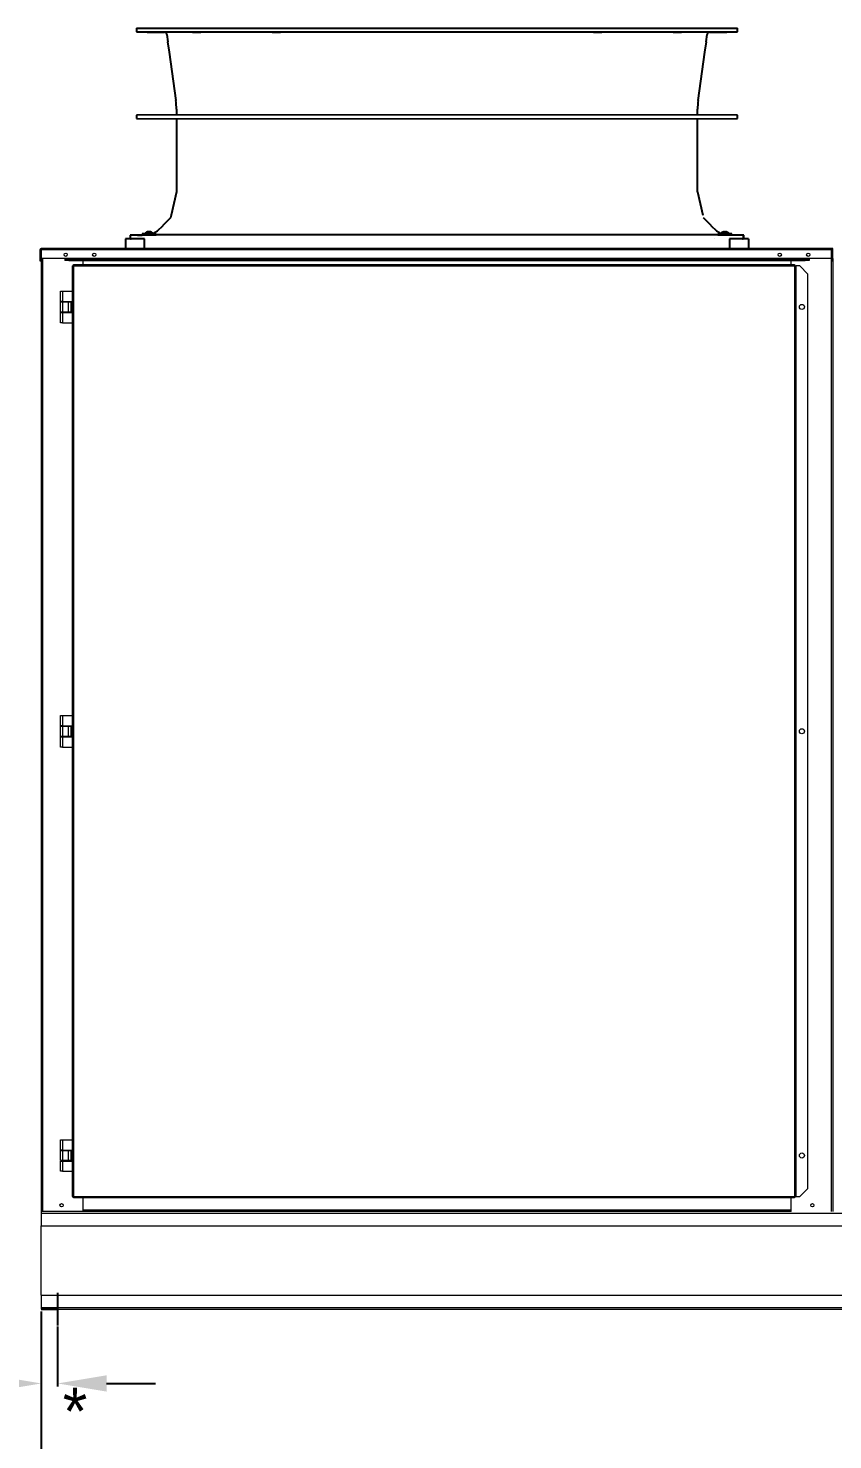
# Model space of a CAD drawing. Header units: inches. Extents: x 1763 to 2243, y -685 to -381.
# Drawn here: x 2098.9 to 2148.2, y -623.6 to -537.1 of the extents above; entities that cross this region are included whole.
import ezdxf

# ---------------------------------------------------------------- set-up
doc = ezdxf.new("R2010")
doc.units = ezdxf.units.IN
doc.header["$MEASUREMENT"] = 0
doc.header["$PDSIZE"] = -1
doc.dimstyles.get("Standard").update_dxf_attribs({"dimtxt": 3, "dimasz": 3, "dimexe": 0.18, "dimexo": 0.0625, "dimgap": 0.09, "dimtad": 0, "dimtih": 1, "dimtoh": 1, "dimdec": 1, "dimzin": 0, "dimdsep": 46, "dimtxsty": 'Standard', "dimcen": 0.09, "dimadec": 0, "dimazin": 0, "dimtfac": 1, "dimtdec": 1, "dimtofl": 0, "dimtmove": 0, "dimatfit": 3, "dimfxl": 1, "dimtolj": 1, "dimtzin": 0, "dimarcsym": 0})

# ---------------------------------------------------------------- blocks, each defined once
blk = doc.blocks.new('*D9')
at = {"color": 0, "lineweight": -2}
for p, q in [((2099.66, -615.755), (2099.66, -620.353)), ((2100.66, -616.693), (2100.66, -620.353)), ((2096.66, -620.173), (2093.66, -620.173)), ((2103.66, -620.173), (2106.66, -620.173))]:
    blk.add_line(p, q, dxfattribs=at)
at = {"color": 0}
for points in [[(2096.66, -619.673), (2096.66, -620.673), (2099.66, -620.173)], [(2103.66, -619.673), (2103.66, -620.673), (2100.66, -620.173)]]:
    blk.add_solid(points, dxfattribs=at)
at = {"layer": 'Defpoints', "color": 0}
for p in [(2099.66, -615.693), (2100.66, -616.63), (2099.66, -620.173)]:
    blk.add_point(p, dxfattribs=at)
at = {"color": 0, "insert": (2091.32, -620.173), "char_height": 3, "attachment_point": 5}
blk.add_mtext('\\A1;1.0', dxfattribs=at)
blk = doc.blocks.new('*D10')
at = {"color": 0, "lineweight": -2}
for p, q in [((2099.66, -615.818), (2099.66, -638.536)), ((2196.66, -615.693), (2196.66, -638.536)), ((2102.66, -638.356), (2143.82, -638.356)), ((2193.66, -638.356), (2152.5, -638.356))]:
    blk.add_line(p, q, dxfattribs=at)
at = {"color": 0}
for points in [[(2102.66, -637.856), (2102.66, -638.856), (2099.66, -638.356)], [(2193.66, -637.856), (2193.66, -638.856), (2196.66, -638.356)]]:
    blk.add_solid(points, dxfattribs=at)
at = {"layer": 'Defpoints', "color": 0}
for p in [(2099.66, -615.755), (2196.66, -615.63), (2099.66, -638.356)]:
    blk.add_point(p, dxfattribs=at)
at = {"color": 0, "insert": (2148.16, -638.356), "char_height": 3, "attachment_point": 5}
blk.add_mtext('\\A1;97.0', dxfattribs=at)

msp = doc.modelspace()

# ---------------------------------------------------------------- linework, layer by layer
at = {"color": 7, "linetype": 'Continuous', "lineweight": 25}
for p, q in [((2105.505, -537.126), (2105.505, -537.354)), ((2105.505, -537.126), (2110.895, -537.126)), ((2110.895, -537.126), (2142.316, -537.126)), ((2142.316, -537.354), (2142.316, -537.126)), ((2105.505, -537.354), (2106.156, -537.36)), ((2105.505, -537.354), (2110.895, -537.354)), ((2106.967, -537.367), (2107.205, -537.369)), ((2107.36, -537.505), (2107.424, -537.961)), ((2107.405, -537.96), (2107.494, -538.592)), ((2110.895, -537.354), (2142.316, -537.354)), ((2140.326, -538.592), (2140.415, -537.96)), ((2140.396, -537.961), (2140.46, -537.505)), ((2140.615, -537.369), (2140.854, -537.367)), ((2141.664, -537.36), (2142.316, -537.354)), ((2107.492, -538.592), (2107.907, -541.546)), ((2139.913, -541.546), (2140.328, -538.592)), ((2107.946, -542.094), (2107.946, -542.429)), ((2139.875, -542.429), (2139.875, -542.094)), ((2107.946, -542.429), (2105.505, -542.451)), ((2105.505, -542.451), (2105.505, -542.664)), ((2105.505, -542.664), (2107.946, -542.685)), ((2107.946, -542.685), (2107.946, -547.147)), ((2142.316, -542.451), (2107.948, -542.429)), ((2107.948, -542.685), (2142.316, -542.664)), ((2139.875, -547.147), (2139.875, -542.685)), ((2142.316, -542.664), (2142.316, -542.451)), ((2107.946, -547.147), (2107.613, -548.583)), ((2139.875, -547.147), (2140.207, -548.583)), ((2106.789, -549.544), (2107.126, -549.213)), ((2107.575, -548.753), (2107.108, -549.213)), ((2107.615, -548.583), (2107.575, -548.753)), ((2140.713, -549.213), (2140.245, -548.753)), ((2140.694, -549.213), (2141.031, -549.544)), ((2104.816, -550.04), (2104.816, -550.63)), ((2105.997, -550.04), (2104.816, -550.04)), ((2105.189, -549.805), (2105.107, -549.806)), ((2105.107, -549.806), (2105.107, -549.814)), ((2105.107, -549.814), (2105.11, -549.982)), ((2105.128, -549.982), (2105.125, -549.814)), ((2105.836, -549.8), (2105.189, -549.805)), ((2105.836, -549.734), (2105.836, -549.812)), ((2105.963, -549.734), (2105.836, -549.734)), ((2105.847, -549.812), (2105.841, -549.812)), ((2105.901, -549.812), (2105.847, -549.812)), ((2106.702, -549.734), (2105.963, -549.734)), ((2105.997, -550.63), (2105.997, -550.04)), ((2106.036, -549.694), (2106.033, -549.734)), ((2106.104, -549.694), (2106.036, -549.694)), ((2106.502, -549.694), (2106.104, -549.694)), ((2106.175, -549.61), (2106.177, -549.608)), ((2106.177, -549.608), (2106.177, -549.614)), ((2106.179, -549.614), (2106.179, -549.607)), ((2106.179, -549.61), (2106.189, -549.608)), ((2106.189, -549.608), (2106.189, -549.615)), ((2106.209, -549.612), (2106.209, -549.608)), ((2106.281, -549.608), (2106.281, -549.613)), ((2106.309, -549.614), (2106.309, -549.608)), ((2106.36, -549.607), (2106.36, -549.61)), ((2106.369, -549.612), (2106.369, -549.608)), ((2106.502, -549.699), (2106.789, -549.544)), ((2106.505, -549.734), (2106.502, -549.694)), ((2106.702, -549.805), (2106.702, -549.734)), ((2106.702, -549.767), (2141.118, -549.767)), ((2141.118, -549.796), (2106.702, -549.796)), ((2140.944, -550.04), (2140.944, -550.037)), ((2141.031, -549.544), (2141.318, -549.699)), ((2141.118, -549.734), (2141.118, -549.805)), ((2141.245, -549.734), (2141.118, -549.734)), ((2141.984, -549.734), (2141.245, -549.734)), ((2141.318, -549.694), (2141.315, -549.734)), ((2141.386, -549.694), (2141.318, -549.694)), ((2141.784, -549.694), (2141.386, -549.694)), ((2141.63, -549.608), (2141.63, -549.608)), ((2141.787, -549.734), (2141.784, -549.694)), ((2141.823, -550.04), (2141.823, -550.63)), ((2143.005, -550.04), (2141.823, -550.04)), ((2141.973, -549.812), (2141.919, -549.812)), ((2141.984, -549.812), (2141.973, -549.812)), ((2141.984, -549.812), (2141.984, -549.734)), ((2142.632, -549.805), (2141.984, -549.8)), ((2142.713, -549.806), (2142.632, -549.805)), ((2142.692, -549.982), (2142.695, -549.814)), ((2142.71, -549.982), (2142.713, -549.814)), ((2143.005, -550.04), (2143.005, -550.63)), ((2104.816, -550.63), (2105.997, -550.63)), ((2105.997, -550.63), (2141.823, -550.63)), ((2141.823, -550.63), (2143.005, -550.63))]:
    msp.add_line(p, q, dxfattribs=at)
at = {"color": 7, "linetype": 'Continuous', "lineweight": 15}
for p, q in [((2099.659, -550.706), (2099.584, -550.706)), ((2099.584, -550.706), (2099.584, -551.38)), ((2099.659, -550.706), (2099.659, -551.38)), ((2148.16, -550.63), (2099.66, -550.63)), ((2099.66, -550.706), (2099.66, -550.63)), ((2148.16, -550.706), (2099.66, -550.706)), ((2099.66, -551.243), (2099.66, -550.706)), ((2148.159, -550.706), (2148.084, -550.706)), ((2148.084, -551.38), (2148.084, -550.706)), ((2148.159, -551.38), (2148.159, -550.706)), ((2148.16, -550.706), (2148.16, -550.63)), ((2148.16, -551.243), (2148.16, -550.706)), ((2099.584, -551.38), (2099.659, -551.38)), ((2101.098, -551.243), (2099.66, -551.243)), ((2099.66, -551.243), (2099.66, -609.63)), ((2099.736, -551.243), (2099.736, -609.63)), ((2101.098, -551.243), (2101.098, -551.244)), ((2146.723, -551.243), (2101.098, -551.243)), ((2101.098, -551.244), (2101.098, -551.283)), ((2101.098, -551.244), (2146.723, -551.244)), ((2101.098, -551.283), (2101.098, -551.358)), ((2101.351, -551.294), (2101.098, -551.283)), ((2101.351, -551.369), (2101.098, -551.358)), ((2101.351, -551.294), (2101.351, -551.369)), ((2101.351, -551.294), (2146.47, -551.294)), ((2101.351, -551.369), (2146.47, -551.369)), ((2101.56, -551.688), (2101.56, -608.724)), ((2101.56, -551.688), (2101.636, -551.688)), ((2101.636, -551.688), (2101.636, -551.613)), ((2101.636, -551.613), (2145.821, -551.613)), ((2101.636, -551.688), (2101.636, -608.724)), ((2101.636, -551.688), (2145.821, -551.688)), ((2102.209, -551.369), (2102.209, -551.613)), ((2145.611, -551.613), (2145.611, -551.369)), ((2145.821, -551.613), (2145.821, -551.688)), ((2145.821, -551.688), (2145.821, -608.724)), ((2145.821, -551.688), (2145.897, -551.688)), ((2145.897, -551.688), (2145.897, -608.724)), ((2145.898, -551.688), (2145.897, -551.688)), ((2145.898, -608.724), (2145.898, -551.688)), ((2146.135, -551.688), (2145.898, -551.688)), ((2146.135, -551.688), (2146.635, -552.188)), ((2146.723, -551.283), (2146.47, -551.294)), ((2146.47, -551.294), (2146.47, -551.369)), ((2146.723, -551.358), (2146.47, -551.369)), ((2146.723, -551.244), (2146.723, -551.243)), ((2148.16, -551.243), (2146.723, -551.243)), ((2146.723, -551.283), (2146.723, -551.244)), ((2146.723, -551.283), (2146.723, -551.358)), ((2148.084, -609.63), (2148.084, -551.243)), ((2148.084, -551.38), (2148.159, -551.38)), ((2148.16, -551.243), (2148.16, -609.63)), ((2146.635, -608.224), (2146.635, -552.188)), ((2100.835, -553.87), (2100.835, -553.24)), ((2100.835, -553.24), (2100.96, -553.24)), ((2100.96, -553.24), (2100.96, -553.87)), ((2100.96, -553.24), (2101.56, -553.24)), ((2100.96, -553.87), (2100.835, -553.87)), ((2100.835, -554.521), (2100.835, -553.891)), ((2100.835, -553.891), (2100.96, -553.891)), ((2100.96, -553.87), (2101.56, -553.87)), ((2100.96, -553.891), (2100.96, -554.521)), ((2100.96, -553.891), (2101.34, -553.891)), ((2100.993, -553.87), (2100.993, -553.891)), ((2101.308, -553.891), (2101.308, -553.87)), ((2101.34, -554.521), (2101.34, -553.891)), ((2101.34, -553.891), (2101.465, -553.891)), ((2101.465, -553.891), (2101.465, -554.521)), ((2100.96, -554.521), (2100.835, -554.521)), ((2100.835, -555.173), (2100.835, -554.543)), ((2100.835, -554.543), (2100.96, -554.543)), ((2100.96, -555.173), (2100.835, -555.173)), ((2101.34, -554.521), (2100.96, -554.521)), ((2100.96, -554.543), (2100.96, -555.173)), ((2100.96, -554.543), (2101.56, -554.543)), ((2100.96, -555.173), (2101.56, -555.173)), ((2100.993, -554.521), (2100.993, -554.543)), ((2101.308, -554.543), (2101.308, -554.521)), ((2101.465, -554.521), (2101.34, -554.521)), ((2100.835, -579.87), (2100.835, -579.24)), ((2100.835, -579.24), (2100.96, -579.24)), ((2100.96, -579.24), (2100.96, -579.87)), ((2100.96, -579.24), (2101.56, -579.24)), ((2100.96, -579.87), (2100.835, -579.87)), ((2100.835, -580.521), (2100.835, -579.891)), ((2100.835, -579.891), (2100.96, -579.891)), ((2100.96, -579.87), (2101.56, -579.87)), ((2100.96, -579.891), (2100.96, -580.521)), ((2100.96, -579.891), (2101.34, -579.891)), ((2100.993, -579.87), (2100.993, -579.891)), ((2101.308, -579.891), (2101.308, -579.87)), ((2101.34, -580.521), (2101.34, -579.891)), ((2101.34, -579.891), (2101.465, -579.891)), ((2101.465, -579.891), (2101.465, -580.521)), ((2100.96, -580.521), (2100.835, -580.521)), ((2100.835, -581.173), (2100.835, -580.543)), ((2100.835, -580.543), (2100.96, -580.543)), ((2100.96, -581.173), (2100.835, -581.173)), ((2101.34, -580.521), (2100.96, -580.521)), ((2100.96, -580.543), (2100.96, -581.173)), ((2100.96, -580.543), (2101.56, -580.543)), ((2100.96, -581.173), (2101.56, -581.173)), ((2100.993, -580.521), (2100.993, -580.543)), ((2101.308, -580.543), (2101.308, -580.521)), ((2101.465, -580.521), (2101.34, -580.521)), ((2100.835, -605.87), (2100.835, -605.24)), ((2100.835, -605.24), (2100.96, -605.24)), ((2100.96, -605.24), (2100.96, -605.87)), ((2100.96, -605.24), (2101.56, -605.24)), ((2100.96, -605.87), (2100.835, -605.87)), ((2100.835, -606.521), (2100.835, -605.891)), ((2100.835, -605.891), (2100.96, -605.891)), ((2100.96, -605.87), (2101.56, -605.87)), ((2100.96, -605.891), (2100.96, -606.521)), ((2100.96, -605.891), (2101.34, -605.891)), ((2100.993, -605.87), (2100.993, -605.891)), ((2101.308, -605.891), (2101.308, -605.87)), ((2101.34, -606.521), (2101.34, -605.891)), ((2101.34, -605.891), (2101.465, -605.891)), ((2101.465, -605.891), (2101.465, -606.521)), ((2100.96, -606.521), (2100.835, -606.521)), ((2100.835, -607.173), (2100.835, -606.543)), ((2100.835, -606.543), (2100.96, -606.543)), ((2100.96, -607.173), (2100.835, -607.173)), ((2101.34, -606.521), (2100.96, -606.521)), ((2100.96, -606.543), (2100.96, -607.173)), ((2100.96, -606.543), (2101.56, -606.543)), ((2100.96, -607.173), (2101.56, -607.173)), ((2100.993, -606.521), (2100.993, -606.543)), ((2101.308, -606.543), (2101.308, -606.521)), ((2101.465, -606.521), (2101.34, -606.521)), ((2101.56, -608.724), (2101.636, -608.724)), ((2101.636, -608.724), (2145.821, -608.724)), ((2101.636, -608.8), (2101.636, -608.724)), ((2145.821, -608.8), (2101.636, -608.8)), ((2102.209, -608.8), (2102.209, -609.63)), ((2145.611, -609.63), (2145.611, -608.8)), ((2145.821, -608.724), (2145.897, -608.724)), ((2145.821, -608.724), (2145.821, -608.8)), ((2145.897, -608.724), (2145.898, -608.724)), ((2145.898, -608.724), (2146.135, -608.724)), ((2146.635, -608.224), (2146.135, -608.724)), ((2099.736, -609.63), (2099.66, -609.63)), ((2099.66, -609.63), (2099.66, -609.736)), ((2099.66, -609.736), (2196.66, -609.736)), ((2099.66, -609.736), (2099.66, -610.505)), ((2102.209, -609.63), (2099.736, -609.63)), ((2145.611, -609.554), (2102.209, -609.554)), ((2145.611, -609.63), (2102.209, -609.63)), ((2099.66, -610.505), (2196.66, -610.505)), ((2099.66, -614.755), (2099.66, -610.505)), ((2099.66, -614.755), (2196.66, -614.755)), ((2099.66, -614.755), (2099.66, -615.525)), ((2099.66, -615.525), (2196.66, -615.525)), ((2099.66, -615.525), (2099.66, -615.63)), ((2099.66, -615.63), (2196.66, -615.63))]:
    msp.add_line(p, q, dxfattribs=at)
at = {"color": 7}
for p, q in [((2100.66, -614.63), (2100.66, -616.63)), ((2099.66, -615.63), (2100.66, -615.63))]:
    msp.add_line(p, q, dxfattribs=at)
at = {"color": 7, "linetype": 'Continuous', "lineweight": 15}
for centre, radius in [((2101.16, -551.005), 0.0995), ((2102.91, -551.005), 0.0995), ((2144.91, -551.005), 0.0995), ((2146.66, -551.005), 0.0995), ((2146.273, -554.206), 0.156), ((2146.273, -580.206), 0.156), ((2146.273, -606.206), 0.156), ((2100.91, -609.255), 0.0995), ((2146.91, -609.255), 0.0995)]:
    msp.add_circle(centre, radius, dxfattribs=at)
at = {"color": 7, "linetype": 'Continuous', "lineweight": 25}
for centre, radius, start, end in [((2104.009, -542.094), 3.937, 0, 8.00016), ((2143.812, -542.094), 3.937, 171.99984, 180), ((2105.169, -549.981), 0.0591, 181, 270), ((2141.551, -549.908), 0.316, 111.98436, 137.47455), ((2141.551, -549.908), 0.316, 42.52545, 68.05136)]:
    msp.add_arc(centre, radius, start, end, dxfattribs=at)
at = {"color": 7, "linetype": 'Continuous', "lineweight": 15}
for centre, radius in [((2099.66, -550.706), 0.0757), ((2099.66, -550.706), 0.001), ((2148.16, -550.706), 0.0757), ((2148.16, -550.706), 0.001)]:
    msp.add_arc(centre, radius, 90, 180, dxfattribs=at)
at = {"color": 7, "linetype": 'Continuous', "lineweight": 25}
for points, knots in [([(2106.156, -537.36), (2106.157, -537.36), (2106.158, -537.36), (2106.188, -537.36), (2106.24, -537.361), (2106.314, -537.361), (2106.406, -537.362), (2106.516, -537.363), (2106.637, -537.364), (2106.77, -537.365), (2106.881, -537.366), (2106.947, -537.367), (2106.967, -537.367)], [0, 0, 0, 0, 0.085907, 0.192945, 0.303087, 0.410126, 0.520268, 0.62731, 0.737455, 0.844501, 0.954651, 1, 1, 1, 1]), ([(2106.298, -537.358), (2106.311, -537.358), (2106.338, -537.359), (2106.408, -537.359), (2106.491, -537.36), (2106.578, -537.36), (2106.661, -537.361), (2106.729, -537.362), (2106.775, -537.362), (2106.794, -537.363), (2106.786, -537.363), (2106.764, -537.363), (2106.728, -537.362), (2106.66, -537.362), (2106.577, -537.361), (2106.489, -537.361), (2106.407, -537.36), (2106.339, -537.359), (2106.292, -537.359), (2106.274, -537.358), (2106.281, -537.358), (2106.294, -537.358), (2106.298, -537.358)], [0, 0, 0, 0, 0.053684, 0.107369, 0.161054, 0.214742, 0.268431, 0.32212, 0.375808, 0.429494, 0.483179, 0.5, 0.553684, 0.607368, 0.661054, 0.714742, 0.768431, 0.82212, 0.875808, 0.929494, 0.983178, 1, 1, 1, 1]), ([(2107.36, -537.505), (2107.356, -537.487), (2107.348, -537.453), (2107.314, -537.41), (2107.27, -537.38), (2107.231, -537.37), (2107.209, -537.369), (2107.205, -537.369)], [0, 0, 0, 0, 0.236553, 0.473094, 0.709954, 0.947343, 1, 1, 1, 1]), ([(2108.998, -537.358), (2109.021, -537.358), (2109.065, -537.359), (2109.151, -537.359), (2109.238, -537.36), (2109.319, -537.36), (2109.384, -537.361), (2109.426, -537.362), (2109.44, -537.362), (2109.425, -537.363), (2109.392, -537.363), (2109.347, -537.363), (2109.292, -537.362), (2109.208, -537.362), (2109.121, -537.361), (2109.04, -537.361), (2108.975, -537.36), (2108.933, -537.359), (2108.918, -537.359), (2108.934, -537.358), (2108.966, -537.358), (2108.992, -537.358), (2108.998, -537.358)], [0, 0, 0, 0, 0.053685, 0.107369, 0.161054, 0.214742, 0.268431, 0.32212, 0.375808, 0.429494, 0.483179, 0.5, 0.553684, 0.607369, 0.661054, 0.714742, 0.768431, 0.82212, 0.875808, 0.929494, 0.983179, 1, 1, 1, 1]), ([(2113.969, -537.358), (2113.997, -537.358), (2114.052, -537.359), (2114.14, -537.359), (2114.219, -537.36), (2114.28, -537.36), (2114.318, -537.361), (2114.328, -537.362), (2114.308, -537.362), (2114.261, -537.363), (2114.207, -537.363), (2114.148, -537.363), (2114.082, -537.362), (2113.995, -537.362), (2113.916, -537.361), (2113.854, -537.361), (2113.816, -537.36), (2113.807, -537.359), (2113.827, -537.359), (2113.874, -537.358), (2113.927, -537.358), (2113.961, -537.358), (2113.969, -537.358)], [0, 0, 0, 0, 0.053684, 0.107369, 0.161054, 0.214742, 0.268431, 0.32212, 0.375808, 0.429494, 0.483178, 0.5, 0.553684, 0.607369, 0.661055, 0.714742, 0.768431, 0.82212, 0.875808, 0.929494, 0.983179, 1, 1, 1, 1]), ([(2133.934, -537.358), (2133.952, -537.358), (2133.989, -537.359), (2134.012, -537.359), (2134.007, -537.36), (2133.973, -537.36), (2133.915, -537.361), (2133.838, -537.362), (2133.751, -537.362), (2133.665, -537.363), (2133.606, -537.363), (2133.557, -537.363), (2133.518, -537.362), (2133.494, -537.362), (2133.499, -537.361), (2133.532, -537.361), (2133.591, -537.36), (2133.668, -537.359), (2133.754, -537.359), (2133.84, -537.358), (2133.9, -537.358), (2133.927, -537.358), (2133.934, -537.358)], [0, 0, 0, 0, 0.053685, 0.107369, 0.161054, 0.214742, 0.268431, 0.32212, 0.375808, 0.429494, 0.483179, 0.5, 0.553684, 0.607369, 0.661054, 0.714742, 0.768431, 0.82212, 0.875808, 0.929494, 0.983179, 1, 1, 1, 1]), ([(2138.877, -537.358), (2138.886, -537.358), (2138.902, -537.359), (2138.891, -537.359), (2138.853, -537.36), (2138.791, -537.36), (2138.712, -537.361), (2138.625, -537.362), (2138.54, -537.362), (2138.466, -537.363), (2138.424, -537.363), (2138.396, -537.363), (2138.38, -537.362), (2138.39, -537.362), (2138.428, -537.361), (2138.491, -537.361), (2138.57, -537.36), (2138.657, -537.359), (2138.742, -537.359), (2138.816, -537.358), (2138.858, -537.358), (2138.874, -537.358), (2138.877, -537.358)], [0, 0, 0, 0, 0.053684, 0.107369, 0.161054, 0.214742, 0.268431, 0.32212, 0.375808, 0.429494, 0.483178, 0.5, 0.553684, 0.607369, 0.661055, 0.714742, 0.768431, 0.82212, 0.875808, 0.929494, 0.983179, 1, 1, 1, 1]), ([(2140.615, -537.369), (2140.597, -537.371), (2140.562, -537.375), (2140.514, -537.403), (2140.479, -537.443), (2140.464, -537.48), (2140.461, -537.501), (2140.46, -537.505)], [0, 0, 0, 0, 0.237768, 0.475541, 0.713069, 0.950081, 1, 1, 1, 1]), ([(2140.854, -537.367), (2140.899, -537.367), (2140.992, -537.366), (2141.127, -537.365), (2141.254, -537.364), (2141.368, -537.363), (2141.469, -537.362), (2141.55, -537.361), (2141.613, -537.361), (2141.651, -537.36), (2141.668, -537.36), (2141.665, -537.36), (2141.664, -537.36)], [0, 0, 0, 0, 0.107042, 0.217187, 0.324229, 0.434374, 0.541414, 0.651557, 0.758592, 0.868733, 0.975764, 1, 1, 1, 1]), ([(2141.542, -537.358), (2141.539, -537.358), (2141.534, -537.359), (2141.49, -537.359), (2141.425, -537.36), (2141.343, -537.36), (2141.256, -537.361), (2141.172, -537.362), (2141.101, -537.362), (2141.051, -537.363), (2141.032, -537.363), (2141.029, -537.363), (2141.04, -537.362), (2141.083, -537.362), (2141.148, -537.361), (2141.229, -537.361), (2141.316, -537.36), (2141.4, -537.359), (2141.472, -537.359), (2141.522, -537.358), (2141.541, -537.358), (2141.542, -537.358), (2141.542, -537.358)], [0, 0, 0, 0, 0.053685, 0.107368, 0.161055, 0.214742, 0.268432, 0.322121, 0.375809, 0.429494, 0.483179, 0.5, 0.553685, 0.607369, 0.661055, 0.714742, 0.768431, 0.822121, 0.875809, 0.929494, 0.983179, 1, 1, 1, 1]), ([(2105.125, -549.814), (2105.119, -549.814), (2105.114, -549.814), (2105.108, -549.814), (2105.107, -549.814), (2105.107, -549.814)], [0, 0, 0, 0, 0.5, 0.5, 1, 1, 1, 1]), ([(2105.184, -550.04), (2105.178, -550.04), (2105.171, -550.038), (2105.157, -550.033), (2105.15, -550.028), (2105.139, -550.017), (2105.135, -550.01), (2105.129, -549.996), (2105.128, -549.988), (2105.128, -549.982)], [0, 0, 0, 0, 0.25, 0.25, 0.5, 0.5, 0.75, 0.75, 1, 1, 1, 1]), ([(2105.836, -549.806), (2105.822, -549.806), (2105.789, -549.806), (2105.728, -549.807), (2105.664, -549.807), (2105.609, -549.807), (2105.57, -549.808), (2105.556, -549.808), (2105.553, -549.808), (2105.562, -549.807), (2105.595, -549.807), (2105.645, -549.806), (2105.707, -549.806), (2105.775, -549.805), (2105.816, -549.805), (2105.836, -549.805)], [0, 0, 0, 0, 0.056542, 0.140133, 0.223723, 0.307311, 0.390897, 0.474479, 0.500668, 0.584253, 0.667837, 0.751422, 0.835011, 0.918601, 1, 1, 1, 1]), ([(2106.697, -549.805), (2106.697, -549.805), (2106.697, -549.805), (2106.641, -549.806), (2106.543, -549.808), (2106.413, -549.809), (2106.267, -549.81), (2106.121, -549.811), (2106.021, -549.812), (2105.949, -549.812), (2105.921, -549.812), (2105.901, -549.812)], [0, 0, 0, 0, 0.08774, 0.218186, 0.348637, 0.479093, 0.609552, 0.740009, 0.870464, 0.911349, 1, 1, 1, 1]), ([(2106.16, -549.613), (2106.145, -549.619), (2106.111, -549.632), (2106.07, -549.66), (2106.047, -549.685), (2106.037, -549.695)], [0, 0, 0, 0, 0.327422, 0.724009, 1, 1, 1, 1]), ([(2106.169, -549.608), (2106.166, -549.609), (2106.162, -549.611), (2106.16, -549.611), (2106.159, -549.611)], [0, 0, 0, 0, 0.874699, 1, 1, 1, 1]), ([(2106.169, -549.608), (2106.171, -549.608), (2106.175, -549.607), (2106.177, -549.606), (2106.178, -549.606)], [0, 0, 0, 0, 0.4996563, 1, 1, 1, 1]), ([(2106.229, -549.608), (2106.225, -549.609), (2106.216, -549.611), (2106.202, -549.614), (2106.192, -549.615), (2106.184, -549.615), (2106.177, -549.614), (2106.174, -549.613), (2106.174, -549.612), (2106.174, -549.611)], [0, 0, 0, 0, 0.175487, 0.351146, 0.522558, 0.601245, 0.767206, 0.93307, 1, 1, 1, 1]), ([(2106.178, -549.607), (2106.179, -549.607), (2106.179, -549.607), (2106.178, -549.607), (2106.177, -549.608), (2106.177, -549.608)], [0, 0, 0, 0, 0.1143518, 0.9074961, 1, 1, 1, 1]), ([(2106.209, -549.608), (2106.208, -549.608), (2106.207, -549.607), (2106.203, -549.606), (2106.197, -549.607), (2106.192, -549.607), (2106.189, -549.608), (2106.189, -549.608)], [0, 0, 0, 0, 0.2464974, 0.4933322, 0.7330389, 0.972083, 1, 1, 1, 1]), ([(2106.209, -549.608), (2106.21, -549.609), (2106.211, -549.611), (2106.214, -549.611), (2106.214, -549.611)], [0, 0, 0, 0, 0.874185, 1, 1, 1, 1]), ([(2106.229, -549.608), (2106.232, -549.608), (2106.237, -549.607), (2106.244, -549.606), (2106.251, -549.607), (2106.255, -549.607), (2106.257, -549.608), (2106.257, -549.608)], [0, 0, 0, 0, 0.246483, 0.493347, 0.733061, 0.972099, 1, 1, 1, 1]), ([(2106.329, -549.608), (2106.328, -549.609), (2106.326, -549.611), (2106.317, -549.614), (2106.306, -549.615), (2106.293, -549.615), (2106.28, -549.614), (2106.267, -549.611), (2106.26, -549.609), (2106.257, -549.608)], [0, 0, 0, 0, 0.145992, 0.292129, 0.434742, 0.573234, 0.710145, 0.848574, 1, 1, 1, 1]), ([(2106.269, -549.612), (2106.27, -549.611), (2106.274, -549.611), (2106.278, -549.609), (2106.281, -549.608)], [0, 0, 0, 0, 0.095383, 1, 1, 1, 1]), ([(2106.309, -549.608), (2106.304, -549.607), (2106.299, -549.606), (2106.288, -549.606), (2106.284, -549.607), (2106.281, -549.608)], [0, 0, 0, 0, 0.5, 0.5, 1, 1, 1, 1]), ([(2106.309, -549.608), (2106.313, -549.609), (2106.318, -549.611), (2106.323, -549.611), (2106.324, -549.611)], [0, 0, 0, 0, 0.874189, 1, 1, 1, 1]), ([(2106.329, -549.608), (2106.33, -549.608), (2106.331, -549.607), (2106.335, -549.606), (2106.342, -549.607), (2106.347, -549.607), (2106.349, -549.608), (2106.349, -549.608)], [0, 0, 0, 0, 0.246496, 0.493367, 0.733073, 0.972083, 1, 1, 1, 1]), ([(2106.384, -549.614), (2106.384, -549.614), (2106.385, -549.615), (2106.381, -549.615), (2106.374, -549.614), (2106.363, -549.611), (2106.354, -549.609), (2106.349, -549.608)], [0, 0, 0, 0, 0.0732586, 0.3003068, 0.5247839, 0.751732, 1, 1, 1, 1]), ([(2106.369, -549.608), (2106.367, -549.608), (2106.363, -549.607), (2106.36, -549.606), (2106.36, -549.606), (2106.36, -549.607)], [0, 0, 0, 0, 0.352869, 0.706243, 1, 1, 1, 1]), ([(2106.5, -549.693), (2106.488, -549.681), (2106.462, -549.655), (2106.42, -549.628), (2106.39, -549.617), (2106.378, -549.613)], [0, 0, 0, 0, 0.351375, 0.742096, 1, 1, 1, 1]), ([(2141.919, -549.812), (2141.894, -549.812), (2141.863, -549.812), (2141.818, -549.812), (2141.809, -549.812), (2141.79, -549.812), (2141.78, -549.812), (2141.75, -549.811), (2141.729, -549.811), (2141.696, -549.811), (2141.685, -549.811), (2141.663, -549.811), (2141.651, -549.811), (2141.617, -549.811), (2141.594, -549.81), (2141.559, -549.81), (2141.547, -549.81), (2141.524, -549.81), (2141.512, -549.81), (2141.478, -549.809), (2141.455, -549.809), (2141.421, -549.809), (2141.41, -549.809), (2141.388, -549.809), (2141.377, -549.808), (2141.346, -549.808), (2141.326, -549.808), (2141.287, -549.808), (2141.269, -549.807), (2141.235, -549.807), (2141.22, -549.807), (2141.192, -549.806), (2141.179, -549.806), (2141.157, -549.806), (2141.148, -549.806), (2141.133, -549.806), (2141.127, -549.805), (2141.12, -549.805), (2141.118, -549.805), (2141.118, -549.805)], [0, 0, 0, 0, 0.125, 0.125, 0.15625, 0.15625, 0.1875, 0.1875, 0.25, 0.25, 0.28125, 0.28125, 0.3125, 0.3125, 0.375, 0.375, 0.40625, 0.40625, 0.4375, 0.4375, 0.5, 0.5, 0.53125, 0.53125, 0.5625, 0.5625, 0.625, 0.625, 0.6875, 0.6875, 0.75, 0.75, 0.8125, 0.8125, 0.875, 0.875, 0.9375, 0.9375, 1, 1, 1, 1]), ([(2141.458, -549.608), (2141.454, -549.609), (2141.446, -549.611), (2141.437, -549.614), (2141.434, -549.615), (2141.433, -549.615), (2141.433, -549.615)], [0, 0, 0, 0, 0.310012, 0.620284, 0.923072, 1, 1, 1, 1]), ([(2141.458, -549.608), (2141.46, -549.608), (2141.465, -549.607), (2141.47, -549.606), (2141.471, -549.606), (2141.472, -549.607)], [0, 0, 0, 0, 0.336266, 0.673008, 1, 1, 1, 1]), ([(2141.537, -549.608), (2141.533, -549.609), (2141.525, -549.611), (2141.511, -549.614), (2141.498, -549.615), (2141.486, -549.615), (2141.477, -549.614), (2141.472, -549.612), (2141.472, -549.61), (2141.472, -549.609)], [0, 0, 0, 0, 0.154655, 0.309459, 0.460521, 0.607228, 0.75226, 0.898895, 1, 1, 1, 1]), ([(2141.472, -549.608), (2141.472, -549.608), (2141.472, -549.608), (2141.472, -549.608), (2141.472, -549.608)], [0, 0, 0, 0, 0.722606, 1, 1, 1, 1]), ([(2141.537, -549.608), (2141.541, -549.607), (2141.546, -549.606), (2141.556, -549.606), (2141.561, -549.607), (2141.565, -549.608)], [0, 0, 0, 0, 0.5, 0.5, 1, 1, 1, 1]), ([(2141.63, -549.609), (2141.63, -549.61), (2141.63, -549.612), (2141.625, -549.614), (2141.616, -549.615), (2141.604, -549.615), (2141.591, -549.614), (2141.577, -549.611), (2141.57, -549.609), (2141.565, -549.608)], [0, 0, 0, 0, 0.095307, 0.250124, 0.40119, 0.547904, 0.692937, 0.839576, 1, 1, 1, 1]), ([(2141.63, -549.607), (2141.631, -549.607), (2141.632, -549.606), (2141.637, -549.607), (2141.642, -549.607), (2141.644, -549.608), (2141.644, -549.608)], [0, 0, 0, 0, 0.327625, 0.645743, 0.962962, 1, 1, 1, 1]), ([(2141.668, -549.614), (2141.669, -549.615), (2141.669, -549.615), (2141.669, -549.615), (2141.668, -549.614), (2141.661, -549.613), (2141.653, -549.61), (2141.647, -549.609), (2141.644, -549.608)], [0, 0, 0, 0, 0.014816, 0.128804, 0.369196, 0.609467, 0.853324, 1, 1, 1, 1]), ([(2142.636, -550.04), (2142.643, -550.039), (2142.658, -550.037), (2142.676, -550.024), (2142.689, -550.004), (2142.691, -549.989), (2142.692, -549.982)], [0, 0, 0, 0, 0.250003, 0.500004, 0.750006, 1, 1, 1, 1]), ([(2142.71, -549.982), (2142.71, -549.988), (2142.709, -549.996), (2142.703, -550.01), (2142.698, -550.017), (2142.687, -550.028), (2142.68, -550.033), (2142.666, -550.038), (2142.658, -550.04), (2142.651, -550.04)], [0, 0, 0, 0, 0.25, 0.25, 0.5, 0.5, 0.75, 0.75, 1, 1, 1, 1]), ([(2142.713, -549.814), (2142.713, -549.814), (2142.712, -549.814), (2142.706, -549.814), (2142.701, -549.814), (2142.695, -549.814)], [0, 0, 0, 0, 0.5, 0.5, 1, 1, 1, 1]), ([(2142.713, -549.814), (2142.713, -549.81), (2142.713, -549.806), (2142.713, -549.806), (2142.713, -549.806)], [0, 0, 0, 0, 0.999997, 1, 1, 1, 1])]:
    msp.add_open_spline(points, degree=3, knots=knots, dxfattribs=at)
for points in [[(2105.11, -549.982), (2105.11, -549.982), (2105.116, -549.982), (2105.128, -549.982)], [(2106.369, -549.608), (2106.376, -549.61), (2106.381, -549.612), (2106.383, -549.613)], [(2142.692, -549.982), (2142.704, -549.982), (2142.71, -549.982), (2142.71, -549.982)]]:
    msp.add_open_spline(points, degree=3, dxfattribs=at)

# ---------------------------------------------------------------- texts
at = {"color": 7, "text_generation_flag": 2}
msp.add_text('*', height=2.889, dxfattribs=at).set_placement((2102.484, -623.321))

# ---------------------------------------------------------------- dimensions: what is measured, and where the dimension line sits
at = {"color": 7}
dim = msp.add_linear_dim(base=(2099.66, -620.173), p1=(2100.66, -616.63), p2=(2099.66, -615.693), angle=180, dimstyle='Standard', dxfattribs=at)
dim.commit()
dim.dimension.update_dxf_attribs({"geometry": '*D9', "text_midpoint": (2091.32, -620.173)})
dim = msp.add_linear_dim(base=(2099.66, -638.356), p1=(2196.66, -615.63), p2=(2099.66, -615.755), angle=180, dimstyle='Standard', dxfattribs=at)
dim.commit()
dim.dimension.update_dxf_attribs({"geometry": '*D10', "text_midpoint": (2148.16, -638.356), "dimtype": 160})

doc.saveas('drawing.dxf')
